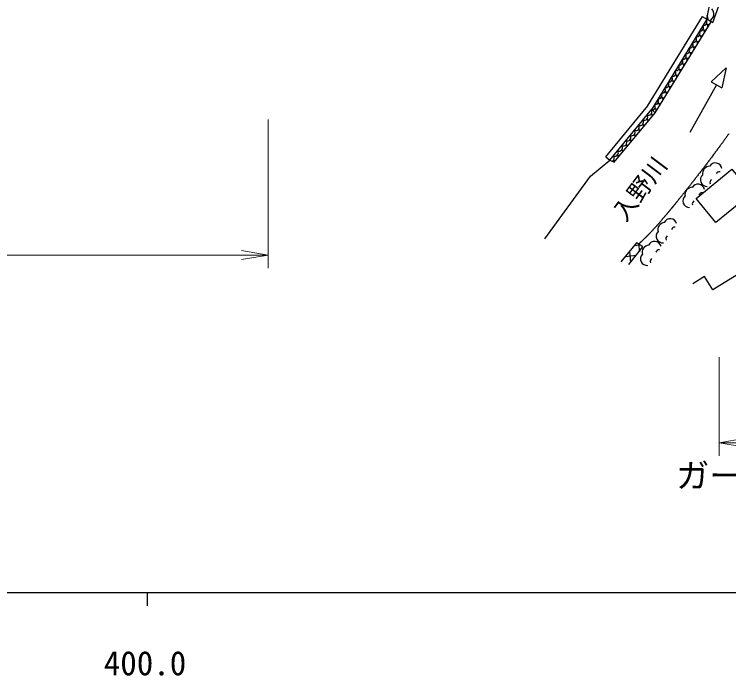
# Model space of a CAD drawing. Units: millimetres, scale not verified. Extents: x 40000 to 680000, y 20000 to 380000.
# Drawn here: x 457960 to 511974, y 198715 to 248692 of the extents above; entities that cross this region are included whole.
import ezdxf
from ezdxf.enums import TextEntityAlignment as Align

# ---------------------------------------------------------------- set-up
doc = ezdxf.new("R2010")
doc.units = ezdxf.units.MM
doc.header["$LTSCALE"] = 1000
for name, color, linetype, lineweight in [('M-BGD', 7, 'Continuous', 25), ('M-STR-HTXT', 7, 'Continuous', 13), ('M-TTL-BAND', 7, 'Continuous', 25)]:
    doc.layers.add(name, color=color, linetype=linetype, lineweight=lineweight)
doc.layers.add('M-BMK-HTXT', color=7, linetype='Continuous')
doc.styles.add('ＭＳ ゴシック', font='')
doc.styles.get('ＭＳ ゴシック').set_extended_font_data('MS Gothic')

# ---------------------------------------------------------------- blocks, each defined once
blk = doc.blocks.new('open_arrow')
at = {"color": 0, "linetype": 'Continuous', "lineweight": -2}
blk.add_lwpolyline([(7.5, 1.25), (0, 0), (7.5, -1.25)], dxfattribs=at)

msp = doc.modelspace()

# ---------------------------------------------------------------- linework, layer by layer
at = {"layer": 'M-BGD'}
for p, q in [((511120, 252367), (510288, 248337)), ((510784, 248060), (512157, 252055)), ((509963, 248519), (505817, 241740)), ((509963, 248519), (510784, 248060)), ((510312, 248324), (506158, 241531)), ((506415, 241254), (510657, 248131)), ((511781, 244648), (510660, 243591)), ((511781, 244648), (511462, 243140)), ((511061, 243366), (509035, 239759)), ((510660, 243591), (511462, 243140)), ((502686, 237920), (505849, 241785)), ((502995, 237667), (506158, 241531)), ((501524, 236462), (502995, 237667)), ((502686, 237920), (502995, 237667)), ((498069, 231718), (501524, 236462)), ((505006, 231426), (503813, 229979)), ((504836, 231221), (505262, 231262)), ((505487, 231118), (505006, 231426)), ((505165, 231324), (505218, 230781)), ((504426, 229793), (505487, 231118)), ((504465, 230771), (504545, 229942)), ((504162, 230402), (504977, 230481)), ((514647, 230289), (510781, 227869)), ((510131, 228885), (509249, 228333)), ((510763, 227875), (510131, 228885))]:
    msp.add_line(p, q, dxfattribs=at)
for points in [[(502995, 237667), (503321, 237530), (506415, 241254), (506158, 241531)], [(511976, 239665), (511946, 239622), (511915, 239578), (511884, 239534), (511852, 239490), (511819, 239443), (511784, 239395), (511748, 239344), (511711, 239293), (511675, 239242), (511639, 239192), (511603, 239142), (511567, 239092), (511530, 239042), (511493, 238990), (511455, 238938), (511415, 238884), (511375, 238828), (511334, 238772), (511293, 238716), (511252, 238660), (511212, 238605), (511171, 238550), (511130, 238494), (511088, 238437), (511046, 238381), (511003, 238323), (510960, 238264), (510915, 238205), (510871, 238146), (510827, 238086), (510783, 238027), (510739, 237969), (510695, 237909), (510651, 237850), (510606, 237791), (510561, 237732), (510516, 237672), (510471, 237612), (510426, 237552), (510380, 237491), (510334, 237431), (510289, 237371), (510243, 237311), (510197, 237251), (510152, 237192), (510107, 237133), (510063, 237074), (510018, 237016), (509973, 236957), (509927, 236898), (509882, 236839), (509836, 236780), (509791, 236721), (509746, 236663), (509702, 236606), (509659, 236550), (509616, 236495), (509574, 236440), (509531, 236385), (509488, 236329), (509444, 236273), (509401, 236217), (509358, 236162), (509316, 236108), (509274, 236055), (509234, 236004), (509195, 235954), (509157, 235905), (509117, 235855), (509078, 235805), (509038, 235754), (508998, 235704), (508959, 235654), (508921, 235606), (508883, 235559), (508848, 235513), (508814, 235471), (508780, 235428), (508746, 235385), (508711, 235341), (508676, 235297), (508641, 235254), (508607, 235211), (508574, 235169), (508542, 235129), (508512, 235091), (508484, 235056), (508456, 235021), (508428, 234986), (508398, 234949), (508369, 234913), (508340, 234877), (508312, 234842), (508284, 234808), (508258, 234775), (508234, 234745), (508212, 234718), (508190, 234691), (508168, 234663), (508145, 234635), (508122, 234606), (508099, 234578), (508077, 234550), (508055, 234524), (508035, 234500), (508017, 234477), (508001, 234458), (507986, 234439), (507970, 234419), (507953, 234398), (507936, 234377), (507919, 234357), (507903, 234337), (507888, 234319), (507874, 234302), (507862, 234287), (507852, 234275), (507843, 234263), (507833, 234251), (507822, 234238), (507811, 234225), (507801, 234212), (507791, 234200), (507782, 234189), (507774, 234179), (507768, 234172), (507764, 234167), (507760, 234163), (507756, 234158), (507751, 234152), (507747, 234146), (507742, 234140), (507738, 234135), (507735, 234132), (507733, 234129), (507733, 234129), (507735, 234131), (507737, 234134), (507738, 234135), (507738, 234135), (507737, 234134), (507734, 234131), (507731, 234127), (507726, 234121), (507720, 234114), (507713, 234106), (507706, 234096), (507697, 234086), (507690, 234077), (507683, 234069), (507676, 234060), (507669, 234052), (507662, 234043), (507653, 234033), (507644, 234021), (507633, 234008), (507621, 233993), (507608, 233977), (507595, 233962), (507583, 233947), (507571, 233932), (507558, 233918), (507546, 233902), (507532, 233886), (507518, 233869), (507503, 233851), (507486, 233830), (507469, 233810), (507452, 233790), (507435, 233770), (507419, 233750), (507402, 233730), (507385, 233709), (507368, 233689), (507350, 233667), (507331, 233645), (507311, 233621), (507291, 233597), (507271, 233573), (507251, 233550), (507231, 233526), (507211, 233503), (507191, 233479), (507171, 233455), (507150, 233430), (507129, 233406), (507108, 233380), (507086, 233354), (507064, 233329), (507042, 233303), (507020, 233277), (506998, 233252), (506976, 233226), (506954, 233200), (506932, 233175), (506910, 233149), (506887, 233123), (506865, 233097), (506842, 233071), (506820, 233045), (506797, 233018), (506774, 232992), (506751, 232966), (506729, 232940), (506706, 232915), (506684, 232889), (506662, 232864), (506639, 232839), (506617, 232814), (506595, 232788), (506572, 232763), (506549, 232737), (506527, 232712), (506505, 232687), (506483, 232663), (506461, 232639), (506440, 232615), (506419, 232592), (506398, 232568), (506376, 232545), (506354, 232521), (506333, 232497), (506311, 232474), (506290, 232451), (506269, 232428), (506249, 232406), (506229, 232385), (506210, 232364), (506190, 232342), (506170, 232321), (506150, 232299), (506130, 232278), (506110, 232257), (506090, 232236), (506071, 232216), (506053, 232196), (506035, 232178), (506017, 232159), (505999, 232140), (505981, 232121), (505963, 232102), (505944, 232083), (505926, 232065), (505908, 232046), (505891, 232029), (505874, 232012), (505859, 231995), (505843, 231979), (505827, 231963), (505810, 231946), (505794, 231930), (505778, 231913), (505762, 231897), (505746, 231881), (505730, 231866), (505716, 231851), (505702, 231837), (505688, 231824), (505673, 231810), (505659, 231795), (505645, 231781), (505630, 231767), (505616, 231753), (505602, 231740), (505589, 231727), (505576, 231714), (505564, 231702), (505552, 231691), (505540, 231679), (505527, 231667), (505515, 231655), (505503, 231643), (505490, 231631), (505478, 231620), (505467, 231609), (505456, 231598), (505446, 231589), (505436, 231579), (505426, 231569), (505415, 231559), (505405, 231549), (505394, 231539), (505384, 231530), (505374, 231520), (505364, 231511), (505356, 231503), (505347, 231495), (505339, 231487), (505331, 231480), (505323, 231472), (505314, 231464), (505306, 231456), (505297, 231448), (505289, 231440), (505282, 231433), (505275, 231427), (505269, 231421), (505262, 231415), (505255, 231408), (505246, 231400), (505237, 231391), (505229, 231384), (505222, 231377), (505216, 231371), (505212, 231367), (505210, 231366), (505212, 231368), (505214, 231369), (505212, 231368), (505209, 231365), (505204, 231360), (505197, 231354), (505191, 231348), (505185, 231342), (505180, 231338), (505177, 231335), (505177, 231335), (505178, 231336), (505177, 231335), (505176, 231334), (505175, 231333), (505173, 231331), (505171, 231329), (505169, 231327), (505167, 231325), (505166, 231324), (505165, 231324)]]:
    msp.add_lwpolyline(points, dxfattribs=at)
msp.add_lwpolyline([(509505, 234784), (512212, 236979), (513697, 235148), (510990, 232952)], close=True, dxfattribs=at)
for centre, radius, start, end in [((510289, 248726), 567, 293.9198, 43.3089), ((509845, 248348), 567, 352.1723, 27.9297), ((510733, 249104), 567, 279.4539, 294.2573), ((510414, 248157), 567, 28.6425, 43.3089), ((510077, 248096), 250, 257.5955, 39.5104), ((510160, 247752), 250, 354.6418, 58.5529), ((510421, 248178), 250, 238.5529, 303.0383), ((509555, 247242), 250, 257.5955, 39.5104), ((509816, 247669), 250, 257.5955, 39.5104), ((509899, 247325), 250, 355.6235, 58.5529), ((510160, 247752), 250, 238.5529, 302.0214), ((509295, 246816), 250, 257.5955, 39.5104), ((509638, 246899), 250, 356.5736, 58.5529), ((509899, 247325), 250, 238.5529, 301.0397), ((509034, 246389), 250, 257.5955, 39.5104), ((509377, 246472), 250, 357.4953, 58.5529), ((509638, 246899), 250, 238.5529, 300.0896), ((508773, 245963), 250, 257.5955, 39.5104), ((508856, 245619), 250, 359.2633, 58.5529), ((509117, 246046), 250, 238.5529, 298.2722), ((509117, 246046), 250, 358.3911, 58.5529), ((509377, 246472), 250, 238.5529, 299.168), ((508251, 245110), 250, 257.5955, 39.5104), ((508512, 245536), 250, 257.5955, 39.5104), ((508595, 245192), 250, 0.1139, 58.5529), ((508856, 245619), 250, 238.5529, 297.3999), ((507990, 244683), 250, 257.5955, 39.5104), ((508334, 244766), 250, 0.9446, 58.5529), ((508595, 245192), 250, 238.5529, 296.5493), ((507729, 244257), 250, 257.5955, 39.5104), ((508073, 244339), 250, 1.7569, 58.5529), ((508334, 244766), 250, 238.5529, 295.7186), ((507469, 243830), 250, 257.5955, 39.5104), ((507551, 243486), 250, 3.3314, 58.5529), ((507812, 243913), 250, 238.5529, 294.1111), ((507812, 243913), 250, 2.5521, 58.5529), ((508073, 244339), 250, 238.5529, 294.9063), ((506947, 242977), 250, 257.5955, 39.5104), ((507208, 243403), 250, 257.5955, 39.5104), ((507291, 243060), 250, 4.0959, 58.5529), ((507551, 243486), 250, 238.5529, 293.3318), ((506686, 242550), 250, 257.5955, 39.5104), ((507030, 242633), 250, 4.8464, 58.5529), ((507291, 243060), 250, 238.5529, 292.5674), ((506425, 242124), 250, 257.5955, 39.5104), ((506508, 241780), 250, 6.3091, 58.5529), ((506769, 242207), 250, 238.5529, 291.0794), ((506769, 242207), 250, 5.5839, 58.5529), ((507030, 242633), 250, 238.5529, 291.8169), ((505916, 241315), 250, 242.2697, 39.1221), ((506233, 241702), 250, 242.2697, 269.7915), ((506164, 241697), 250, 284.9052, 39.5104), ((506247, 241353), 250, 7.0227, 58.5529), ((506508, 241780), 250, 238.5529, 290.3542), ((505600, 240928), 250, 242.2697, 39.1221), ((506268, 241350), 250, 230.6959, 274.4201), ((505952, 240963), 250, 7.2896, 50.6959), ((505283, 240541), 250, 242.2697, 39.1221), ((505318, 240189), 250, 9.536, 50.6959), ((505635, 240576), 250, 230.6959, 272.1327), ((505635, 240576), 250, 8.4227, 50.6959), ((505952, 240963), 250, 230.6959, 273.2658), ((504650, 239767), 250, 242.2697, 39.1221), ((504966, 240154), 250, 242.2697, 39.1221), ((505001, 239802), 250, 10.631, 50.6959), ((505318, 240189), 250, 230.6959, 271.0194), ((504333, 239380), 250, 242.2697, 39.1221), ((505001, 239802), 250, 230.6959, 269.9244), ((504685, 239415), 250, 11.7089, 50.6959), ((503699, 238606), 250, 242.2697, 39.1221), ((504016, 238993), 250, 242.2697, 39.1221), ((504051, 238642), 250, 13.818, 50.6959), ((504368, 239028), 250, 230.6959, 267.7844), ((504368, 239028), 250, 12.7709, 50.6959), ((504685, 239415), 250, 230.6959, 268.8464), ((503383, 238220), 250, 242.2697, 39.1221), ((504051, 238642), 250, 230.6959, 266.7373), ((503735, 238255), 250, 14.8512, 50.6959), ((503066, 237833), 250, 291.0184, 39.1221), ((503101, 237481), 250, 16.879, 50.6959), ((503418, 237868), 250, 230.6959, 264.6842), ((503418, 237868), 250, 15.8712, 50.6959), ((503735, 238255), 250, 230.6959, 265.7042), ((510556, 236656), 562, 90.2098, 190.2898), ((510972, 236961), 500, 10.2898, 150.3298), ((511276, 236545), 250, 80.3098, 160.2298), ((510332, 236192), 500, 130.1698, 270.2098), ((510797, 235968), 250, 120.2698, 200.1898), ((509226, 235057), 562, 90.2098, 190.2898), ((509642, 235362), 500, 10.2898, 150.3298), ((509002, 234593), 500, 130.1698, 270.2098), ((509946, 234946), 250, 80.3098, 160.2298), ((509467, 234369), 250, 120.2698, 200.1898), ((507171, 232407), 562, 95.3478, 195.4278), ((507557, 232748), 500, 15.4278, 155.4678), ((506989, 231924), 500, 135.3078, 275.3478), ((507898, 232361), 250, 85.4478, 165.3678), ((507472, 231743), 250, 125.4078, 205.3278), ((505989, 230695), 562, 95.3478, 195.4278), ((506376, 231036), 500, 15.4278, 155.4678), ((506717, 230649), 250, 85.4478, 165.3678), ((505808, 230213), 500, 135.3078, 275.3478), ((506290, 230031), 250, 125.4078, 205.3278)]:
    msp.add_arc(centre, radius, start, end, dxfattribs=at)
at = {"layer": 'M-STR-HTXT'}
for p, q in [((477146, 240751), (477146, 229501)), ((415480, 230501), (477146, 230501)), ((511249, 222792), (511249, 215318)), ((511249, 216318), (520241, 216318))]:
    msp.add_line(p, q, dxfattribs=at)
at = {"layer": 'M-TTL-BAND'}
for p, q in [((40000, 205000), (579000, 205000)), ((468000, 205000), (468000, 204000))]:
    msp.add_line(p, q, dxfattribs=at)

# ---------------------------------------------------------------- block references
at = {"layer": 'M-STR-HTXT', "xscale": 267, "yscale": 267, "rotation": 180}
msp.add_blockref('open_arrow', (477146, 230501), dxfattribs=at)
at = {"layer": 'M-STR-HTXT', "xscale": 267, "yscale": 267}
msp.add_blockref('open_arrow', (511249, 216318), dxfattribs=at)

# ---------------------------------------------------------------- texts
at = {"layer": 'M-BMK-HTXT', "style": 'ＭＳ ゴシック'}
msp.add_text('入野川', height=1320, rotation=53.075, dxfattribs=at).set_placement((504465, 232714), align=Align.BOTTOM_LEFT)
at = {"layer": 'M-STR-HTXT', "style": 'ＭＳ ゴシック'}
msp.add_text('ガードパイプ', height=1833, dxfattribs=at).set_placement((515504, 213840), align=Align.MIDDLE_CENTER)
at = {"layer": 'M-TTL-BAND', "style": 'ＭＳ ゴシック'}
msp.add_text('400.0', height=1833, dxfattribs=at).set_placement((467844, 198195), align=Align.BOTTOM_CENTER)

doc.saveas('drawing.dxf')
